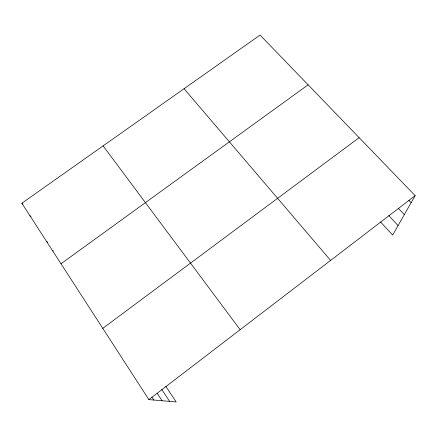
<?xml version="1.0" encoding="UTF-8"?>
<svg xmlns="http://www.w3.org/2000/svg" width="437" height="437" viewBox="0 0 437 437"><rect width="100%" height="100%" fill="white"/><g stroke="black" fill="none" stroke-linecap="round" stroke-linejoin="round"><path stroke-width="0.66" d="M165.842 386.395L176.177 401.942L148.875 399.609L21.85 203.249L260.059 35.058L415.15 195.661L392.644 235.084L380.567 221.941M148.875 399.609L415.15 195.661M102.782 328.362L359.143 137.666M61 263.768L308.112 84.816M52.298 250.314L53.358 251.029M46.595 241.497L47.671 242.245M29.934 215.747L30.989 216.534M21.85 203.249L22.926 204.079M408.89 200.37L411.13 202.708M398.457 208.405L404.323 214.627M388.799 215.588L398.074 225.568M184.048 88.727L330.623 260.408M103.105 145.876L240.153 329.7M161.766 389.465L169.638 401.385M157.156 393.224L162.083 400.74M151.939 397.167L153.802 400.03"/></g></svg>
